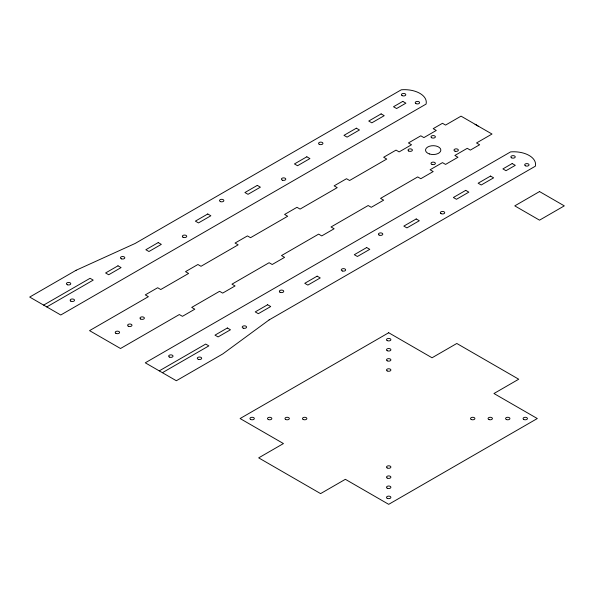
<?xml version="1.0" encoding="UTF-8"?>
<svg xmlns="http://www.w3.org/2000/svg" width="594" height="594" viewBox="0 0 594 594"><rect width="100%" height="100%" fill="white"/><g stroke="black" fill="none" stroke-linecap="round" stroke-linejoin="round"><path stroke-width="0.89" d="M43.629 305.108L90.065 278.296L93.213 280.116L46.778 306.927M159.266 370.879L205.702 344.067L208.85 345.886L162.414 372.698M475.066 124.295L492.01 134.029L476.529 142.961L479.625 144.75L470.337 150.111L467.248 148.322L454.863 155.472L457.959 157.262L445.574 164.412L442.478 162.622L430.093 169.773L433.189 171.562L420.804 178.712L417.708 176.923L380.561 198.374L383.657 200.156L371.272 207.306L368.176 205.524L331.029 226.967L334.125 228.757L321.74 235.907L318.644 234.118L281.497 255.569L284.593 257.351L272.208 264.501L269.112 262.719L231.964 284.162L235.061 285.952L222.676 293.102L219.58 291.312L191.721 307.402L194.81 309.184L182.432 316.335L179.336 314.545L120.515 348.507L89.553 330.635L148.374 296.673L145.278 294.884L157.662 287.734L160.759 289.523L188.617 273.44L185.521 271.651L197.906 264.501L201.002 266.29L238.149 244.839L235.053 243.05L247.438 235.907L250.534 237.689L287.682 216.246L284.593 214.456L296.97 207.306L300.067 209.095L337.221 187.645L334.125 185.855L346.502 178.712L349.599 180.494L386.753 159.051L383.657 157.262L396.035 150.111L399.131 151.901L411.516 144.75L408.42 142.961L420.804 135.811L423.901 137.6L436.286 130.45L433.189 128.66L442.478 123.3L445.574 125.089L461.048 116.149L476.529 125.089M476.648 125.156L478.125 126.084M269.112 319.914L222.78 353.927L176.344 380.739L145.278 362.808L510.588 151.901A21.889 12.637 0 0 1 535.35 166.201L269.112 319.914M76.136 270.255L29.7 297.067L60.766 314.998L426.069 104.091A21.889 12.637 0 0 0 401.299 89.791L135.061 243.503L76.136 270.255M117.983 265.815L105.598 272.965L108.695 274.755L121.079 267.604L117.983 265.815M158.227 242.582L145.842 249.732L148.938 251.522L161.323 244.372L158.227 242.582M207.759 213.981L195.381 221.131L198.478 222.921L210.855 215.771L207.759 213.981M257.291 185.387L244.914 192.538L248.01 194.32L260.387 187.177L257.291 185.387M306.831 156.786L294.446 163.937L297.542 165.726L309.92 158.576L306.831 156.786M356.363 128.193L343.978 135.343L347.074 137.125L359.459 129.982L356.363 128.193M381.125 113.892L368.74 121.042L371.837 122.832L384.221 115.682L381.125 113.892M402.799 101.381L393.51 106.742L396.606 108.531L405.895 103.17L402.799 101.381M227.368 327.985L214.991 335.135L218.087 336.917L230.465 329.774L227.368 327.985M267.619 304.752L255.234 311.895L258.331 313.684L270.716 306.534L267.619 304.752M317.151 276.151L304.767 283.301L307.863 285.09L320.248 277.94L317.151 276.151M366.684 247.549L354.299 254.7L357.395 256.489L369.78 249.339L366.684 247.549M416.216 218.956L403.831 226.106L406.927 227.896L419.312 220.745L416.216 218.956M465.748 190.355L453.363 197.505L456.459 199.294L468.844 192.144L465.748 190.355M490.518 176.062L478.133 183.212L481.229 184.994L493.614 177.844L490.518 176.062M512.184 163.55L502.895 168.911L505.991 170.701L515.28 165.332L512.184 163.55M539.53 191.565L514.768 205.866L539.53 220.166L564.3 205.866L539.53 191.565M388.699 332.744L240.102 418.54L283.442 443.562L258.68 457.863L320.597 493.607L345.359 479.313L388.699 504.336L537.303 418.54L493.956 393.518L518.725 379.217L456.808 343.473L432.046 357.774L388.699 332.744M408.657 151.002A2.19 1.262 0 0 0 412.318 150.438A2.19 1.262 0 0 0 409.637 148.894A2.19 1.262 0 0 0 408.657 151.002M455.078 151.21A2.19 1.262 0 0 0 458.36 150.111A2.19 1.262 0 0 0 455.078 149.02A2.19 1.262 0 0 0 455.078 151.21M429.358 153.943A7.663 4.425 0 0 0 440.852 150.111A7.663 4.425 0 0 0 429.358 146.28A7.663 4.425 0 0 0 429.358 153.943M431.638 137.734A2.19 1.262 0 0 0 435.305 137.169A2.19 1.262 0 0 0 432.625 135.618A2.19 1.262 0 0 0 431.638 137.734M432.098 164.479A2.19 1.262 0 0 0 435.38 163.38A2.19 1.262 0 0 0 432.098 162.288A2.19 1.262 0 0 0 432.098 164.479M128.252 326.165A2.19 1.262 0 0 0 131.913 325.601A2.19 1.262 0 0 0 129.232 324.049A2.19 1.262 0 0 0 128.252 326.165M140.637 319.015A2.19 1.262 0 0 0 144.297 318.451A2.19 1.262 0 0 0 141.617 316.899A2.19 1.262 0 0 0 140.637 319.015M115.867 333.316A2.19 1.262 0 0 0 119.535 332.751A2.19 1.262 0 0 0 116.847 331.2A2.19 1.262 0 0 0 115.867 333.316M440.978 213.595A2.19 1.262 0 0 0 444.646 213.023A2.19 1.262 0 0 0 441.966 211.479A2.19 1.262 0 0 0 440.978 213.595M379.069 235.038A2.19 1.262 0 0 0 382.729 234.474A2.19 1.262 0 0 0 380.049 232.93A2.19 1.262 0 0 0 379.069 235.038M342.367 270.99A2.19 1.262 0 0 0 345.656 269.891A2.19 1.262 0 0 0 342.367 268.8A2.19 1.262 0 0 0 342.367 270.99M279.997 292.233A2.19 1.262 0 0 0 283.665 291.669A2.19 1.262 0 0 0 280.984 290.124A2.19 1.262 0 0 0 279.997 292.233M243.302 328.185A2.19 1.262 0 0 0 246.584 327.094A2.19 1.262 0 0 0 243.302 325.995A2.19 1.262 0 0 0 243.302 328.185M169.297 357.016A2.19 1.262 0 0 0 172.958 356.445A2.19 1.262 0 0 0 170.278 354.9A2.19 1.262 0 0 0 169.297 357.016M198.389 359.385A2.19 1.262 0 0 0 201.67 358.293A2.19 1.262 0 0 0 198.389 357.194A2.19 1.262 0 0 0 198.389 359.385M525.304 165.756A2.19 1.262 0 0 0 528.964 165.191A2.19 1.262 0 0 0 526.284 163.647A2.19 1.262 0 0 0 525.304 165.756M511.493 157.789A2.19 1.262 0 0 0 515.161 157.224A2.19 1.262 0 0 0 512.481 155.673A2.19 1.262 0 0 0 511.493 157.789M387.154 350.683A2.19 1.262 0 0 0 390.815 350.118A2.19 1.262 0 0 0 388.134 348.567A2.19 1.262 0 0 0 387.154 350.683M387.154 360.796A2.19 1.262 0 0 0 390.815 360.231A2.19 1.262 0 0 0 388.134 358.679A2.19 1.262 0 0 0 387.154 360.796M387.154 370.908A2.19 1.262 0 0 0 390.815 370.337A2.19 1.262 0 0 0 388.134 368.792A2.19 1.262 0 0 0 387.154 370.908M387.154 340.57A2.19 1.262 0 0 0 390.815 340.006A2.19 1.262 0 0 0 388.134 338.461A2.19 1.262 0 0 0 387.154 340.57M523.715 419.431A2.19 1.262 0 0 0 527.375 418.867A2.19 1.262 0 0 0 524.695 417.322A2.19 1.262 0 0 0 523.715 419.431M506.652 419.631A2.19 1.262 0 0 0 509.934 418.54A2.19 1.262 0 0 0 506.652 417.448A2.19 1.262 0 0 0 506.652 419.631M489.137 419.631A2.19 1.262 0 0 0 492.426 418.54A2.19 1.262 0 0 0 489.137 417.448A2.19 1.262 0 0 0 489.137 419.631M471.176 419.431A2.19 1.262 0 0 0 474.836 418.867A2.19 1.262 0 0 0 472.156 417.322A2.19 1.262 0 0 0 471.176 419.431M303.133 419.431A2.19 1.262 0 0 0 306.794 418.867A2.19 1.262 0 0 0 304.113 417.322A2.19 1.262 0 0 0 303.133 419.431M285.617 419.431A2.19 1.262 0 0 0 289.285 418.867A2.19 1.262 0 0 0 286.598 417.322A2.19 1.262 0 0 0 285.617 419.431M268.562 419.631A2.19 1.262 0 0 0 271.844 418.54A2.19 1.262 0 0 0 268.562 417.448A2.19 1.262 0 0 0 268.562 419.631M250.594 419.431A2.19 1.262 0 0 0 254.254 418.867A2.19 1.262 0 0 0 251.574 417.322A2.19 1.262 0 0 0 250.594 419.431M387.154 467.946A2.19 1.262 0 0 0 390.815 467.374A2.19 1.262 0 0 0 388.134 465.83A2.19 1.262 0 0 0 387.154 467.946M387.154 478.051A2.19 1.262 0 0 0 390.815 477.487A2.19 1.262 0 0 0 388.134 475.943A2.19 1.262 0 0 0 387.154 478.051M387.154 488.164A2.19 1.262 0 0 0 390.815 487.6A2.19 1.262 0 0 0 388.134 486.048A2.19 1.262 0 0 0 387.154 488.164M387.154 498.277A2.19 1.262 0 0 0 390.815 497.705A2.19 1.262 0 0 0 388.134 496.161A2.19 1.262 0 0 0 387.154 498.277M319.208 144.275A2.19 1.262 0 0 0 322.876 143.711A2.19 1.262 0 0 0 320.188 142.166A2.19 1.262 0 0 0 319.208 144.275M282.514 180.227A2.19 1.262 0 0 0 285.796 179.128A2.19 1.262 0 0 0 282.514 178.037A2.19 1.262 0 0 0 282.514 180.227M220.597 201.67A2.19 1.262 0 0 0 223.879 200.579A2.19 1.262 0 0 0 220.597 199.487A2.19 1.262 0 0 0 220.597 201.67M182.997 237.221A2.19 1.262 0 0 0 186.657 236.65A2.19 1.262 0 0 0 183.977 235.105A2.19 1.262 0 0 0 182.997 237.221M121.532 258.865A2.19 1.262 0 0 0 124.814 257.774A2.19 1.262 0 0 0 121.532 256.682A2.19 1.262 0 0 0 121.532 258.865M70.797 301.136A2.19 1.262 0 0 0 74.458 300.564A2.19 1.262 0 0 0 71.777 299.02A2.19 1.262 0 0 0 70.797 301.136M67.493 284.801A2.19 1.262 0 0 0 70.775 283.709A2.19 1.262 0 0 0 67.493 282.61A2.19 1.262 0 0 0 67.493 284.801M402.064 95.597A2.19 1.262 0 0 0 405.724 95.025A2.19 1.262 0 0 0 403.044 93.481A2.19 1.262 0 0 0 402.064 95.597M415.867 103.564A2.19 1.262 0 0 0 419.535 103A2.19 1.262 0 0 0 416.847 101.455A2.19 1.262 0 0 0 415.867 103.564"/></g></svg>
